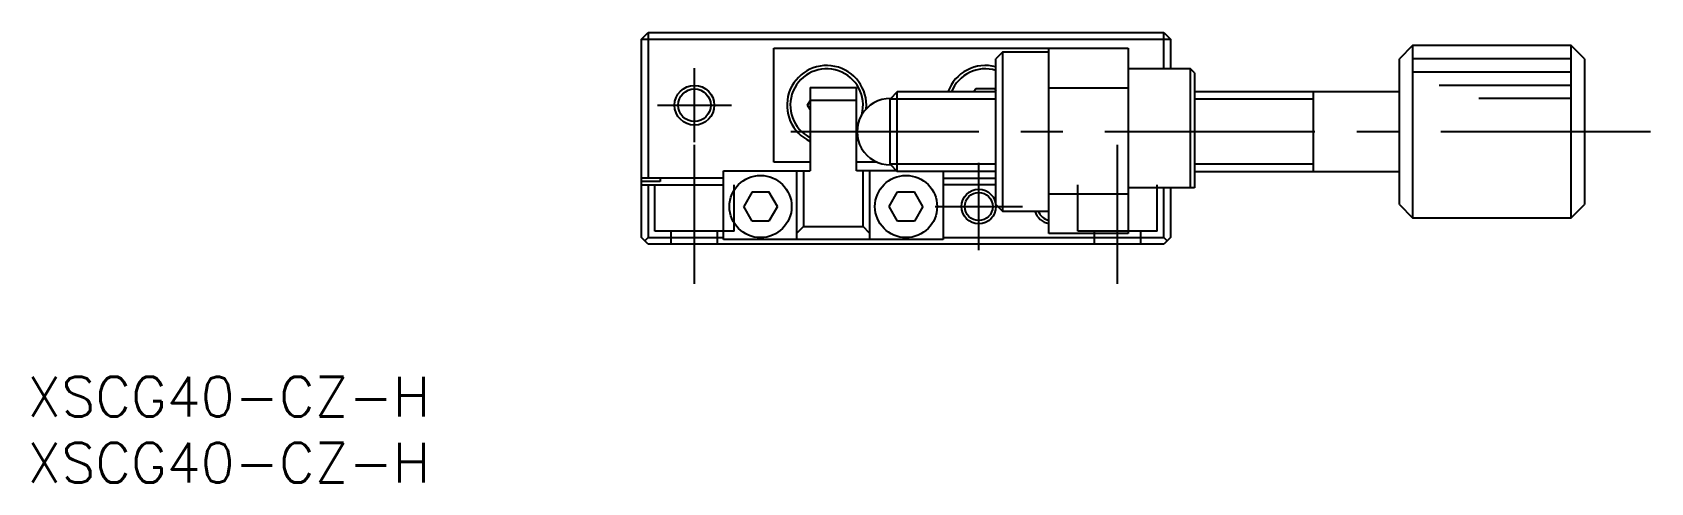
# Model space of a CAD drawing. Extents: x 0 to 269, y -8 to 188.
# Drawn here: x 0.4 to 122.7, y -8 to 26 of the extents above; entities that cross this region are included whole.
import ezdxf

# ---------------------------------------------------------------- set-up
doc = ezdxf.new("R2010")
doc.units = 0
doc.header["$LTSCALE"] = 0.5
doc.linetypes.add('CENTER', pattern=[50.8, 31.75, -6.35, 6.35, -6.35])
doc.linetypes.add('DASHED', pattern=[19.05, 12.7, -6.35])
for name, color, linetype in [('MSM_CENTER', 1, 'CENTER'), ('MSM_CONTINUOUS', 7, 'CONTINUOUS'), ('MSM_DASHED', 4, 'DASHED'), ('MSM_NARROW', 5, 'CONTINUOUS'), ('MSM_PART_NUMBER', 7, 'CONTINUOUS')]:
    doc.layers.add(name, color=color, linetype=linetype)
doc.styles.get("Standard").update_dxf_attribs({"font": 'txt.shx', "height": 3, "bigfont": 'bigfont.shx'})

# ---------------------------------------------------------------- blocks, each defined once
blk = doc.blocks.new('*U2')
at = {"layer": 'MSM_PART_NUMBER'}
blk.add_text('XSCG40-CZ-H', height=3, dxfattribs=at).set_placement((0, -3))
blk = doc.blocks.new('*U3')
at = {"layer": 'MSM_PART_NUMBER'}
blk.add_text('XSCG40-CZ-H', height=3, dxfattribs=at).set_placement((0, -8))

msp = doc.modelspace()

# ---------------------------------------------------------------- linework, layer by layer
at = {"layer": 'MSM_CENTER'}
for p, q in [((50.444929, 17.7), (50.444929, 23.3)), ((47.644929, 20.5), (53.244929, 20.5)), ((122.744929, 18.5), (57.744929, 18.5)), ((50.444929, 7), (50.444929, 17.5)), ((82.444929, 7), (82.444929, 17.5)), ((71.944929, 9.55), (71.944929, 16.15)), ((68.644929, 12.85), (75.244929, 12.85))]:
    msp.add_line(p, q, dxfattribs=at)
at = {"layer": 'MSM_CONTINUOUS'}
for p, q in [((46.444929, 25.5), (46.944929, 26)), ((46.944929, 26), (46.944929, 15)), ((46.944929, 26), (85.944929, 26)), ((85.944929, 23.25), (85.944929, 26)), ((85.944929, 26), (86.444929, 25.5)), ((46.444929, 25.5), (86.444929, 25.5)), ((46.444929, 10.5), (46.444929, 25.5)), ((56.444929, 16.2), (56.444929, 24.8)), ((56.444929, 24.8), (83.244929, 24.8)), ((73.744929, 24.5), (73.244929, 24)), ((73.744929, 24.5), (73.744929, 12.5)), ((77.244929, 24.5), (73.744929, 24.5)), ((77.244929, 10.8), (77.244929, 24.8)), ((83.244929, 24.8), (83.244929, 10.8)), ((86.444929, 25.5), (86.444929, 23.25)), ((104.744929, 25), (103.744929, 24)), ((104.744929, 25), (104.744929, 12)), ((116.744929, 25), (104.744929, 25)), ((116.744929, 12), (116.744929, 25)), ((117.744929, 24), (116.744929, 25)), ((73.244929, 13), (73.244929, 24)), ((87.944929, 23.25), (83.244929, 23.25)), ((87.944929, 14.25), (87.944929, 23.25)), ((88.244929, 22.95), (87.944929, 23.25)), ((103.744929, 13), (103.744929, 24)), ((117.744929, 24), (117.744929, 13)), ((88.244929, 22.95), (88.244929, 14.25)), ((59.001554, 20.5), (59.194929, 20.834936)), ((59.194929, 21.85), (59.194929, 15.55)), ((59.194929, 21.85), (62.694929, 21.85)), ((62.694929, 20.85), (59.194929, 20.85)), ((62.694929, 15.55), (62.694929, 21.85)), ((65.786429, 21.5), (65.244929, 20.9585)), ((65.244929, 16.0415), (65.244929, 20.9585)), ((65.786429, 15.5), (65.786429, 21.5)), ((73.244929, 21.5), (65.786429, 21.5)), ((71.723242, 21.75), (71.578904, 21.5)), ((73.166617, 21.75), (71.723242, 21.75)), ((73.166617, 21.75), (73.244929, 21.614359)), ((83.244929, 21.8), (77.244929, 21.8)), ((103.744929, 21.5), (88.244929, 21.5)), ((97.244929, 15.499995), (97.244929, 21.500005)), ((59.194929, 20.165064), (59.001554, 20.5)), ((59.194929, 16.2), (56.444929, 16.2)), ((64.265134, 16.2), (62.694929, 16.2)), ((65.244929, 16.0415), (65.786429, 15.5)), ((52.644929, 15), (46.444929, 15)), ((47.844929, 14.75), (46.444929, 14.75)), ((47.844929, 15), (47.844929, 14.75)), ((52.644929, 10.35), (52.644929, 15.55)), ((52.644929, 15.55), (59.194929, 15.55)), ((58.194929, 10.35), (58.194929, 15.55)), ((58.694929, 15.55), (58.694929, 11.35)), ((65.736429, 15.55), (62.694929, 15.55)), ((63.194929, 11.35), (63.194929, 15.55)), ((63.694929, 15.55), (63.694929, 10.35)), ((73.244929, 15.5), (65.786429, 15.5)), ((69.244929, 15.5), (69.244929, 10.35)), ((69.244929, 15), (73.244929, 15)), ((88.244929, 15.5), (103.744929, 15.5)), ((46.444929, 14.5), (52.644929, 14.5)), ((46.944929, 14.5), (46.944929, 10.5)), ((54.809844, 13.95), (54.174759, 12.85)), ((54.809844, 13.95), (56.080015, 13.95)), ((56.7151, 12.85), (56.080015, 13.95)), ((65.174759, 12.85), (65.809844, 13.95)), ((65.809844, 13.95), (67.080015, 13.95)), ((67.7151, 12.85), (67.080015, 13.95)), ((73.244929, 14.5), (69.244929, 14.5)), ((77.244929, 13.8), (83.244929, 13.8)), ((88.244929, 14.25), (83.244929, 14.25)), ((85.944929, 10.5), (85.944929, 14.25)), ((86.444929, 14.25), (86.444929, 10.5)), ((54.809844, 11.75), (54.174759, 12.85)), ((56.7151, 12.85), (56.080015, 11.75)), ((65.809844, 11.75), (65.174759, 12.85)), ((67.7151, 12.85), (67.080015, 11.75)), ((73.244929, 13), (73.744929, 12.5)), ((73.744929, 12.5), (77.244929, 12.5)), ((103.744929, 13), (104.744929, 12)), ((116.744929, 12), (117.744929, 13)), ((56.080015, 11.75), (54.809844, 11.75)), ((58.694929, 11.35), (58.194929, 10.85)), ((58.694929, 11.35), (63.194929, 11.35)), ((63.694929, 10.85), (63.194929, 11.35)), ((67.080015, 11.75), (65.809844, 11.75)), ((104.744929, 12), (116.744929, 12)), ((46.944929, 10), (46.444929, 10.5)), ((46.944929, 10.5), (46.694929, 10.25)), ((46.944929, 10.5), (52.644929, 10.5)), ((85.944929, 10), (46.944929, 10)), ((69.244929, 10.35), (52.644929, 10.35)), ((69.244929, 10.5), (85.944929, 10.5)), ((83.244929, 10.8), (77.244929, 10.8)), ((86.194929, 10.25), (85.944929, 10.5)), ((86.444929, 10.5), (85.944929, 10))]:
    msp.add_line(p, q, dxfattribs=at)
for centre, radius in [((50.444929, 20.5), 1.2295), ((55.444929, 12.85), 2.35), ((66.444929, 12.85), 2.35), ((71.944929, 12.85), 1.0565)]:
    msp.add_circle(centre, radius, dxfattribs=at)
for centre, radius, start, end in [((60.444929, 20.5), 3, 354.671098, 245.37568988), ((60.444929, 20.5), 2.75, 344.92334, 242.964308), ((72.444929, 20.5), 3, 74.53399, 160.52879403), ((72.444929, 20.5), 2.75, 73.08761, 158.676314), ((65.244929, 18.5), 2.5, 89.05661378, 270.94338622), ((60.444929, 20.5), 2.75, 324.903199, 329.83693), ((60.444929, 20.5), 3, 318.590378, 320.089172), ((77.444929, 12.85), 1.0565, 199.34663874, 259.08781288)]:
    msp.add_arc(centre, radius, start, end, dxfattribs=at)
at = {"layer": 'MSM_DASHED'}
for p, q in [((47.444929, 11), (47.444929, 14.5)), ((53.444929, 11), (53.444929, 14.5)), ((79.444929, 11), (79.444929, 14.5)), ((85.444929, 11), (85.444929, 14.5)), ((53.444929, 11), (47.444929, 11)), ((48.694929, 10), (48.694929, 11)), ((52.194929, 10), (52.194929, 11)), ((85.444929, 11), (79.444929, 11)), ((80.694929, 10), (80.694929, 11)), ((84.194929, 10), (84.194929, 11))]:
    msp.add_line(p, q, dxfattribs=at)
at = {"layer": 'MSM_NARROW'}
for p, q in [((116.744929, 24), (104.744929, 24)), ((116.744929, 23), (104.744929, 23)), ((73.244929, 20.9585), (65.244929, 20.9585)), ((97.244929, 20.9585), (88.244929, 20.9585)), ((116.744929, 22), (106.744929, 22)), ((116.744929, 21), (109.744929, 21)), ((73.244929, 16.0415), (65.244929, 16.0415)), ((97.244929, 16.0415), (88.244929, 16.0415))]:
    msp.add_line(p, q, dxfattribs=at)
for centre, radius in [((50.444929, 20.5), 1.5), ((71.944929, 12.85), 1.3)]:
    msp.add_circle(centre, radius, dxfattribs=at)
msp.add_arc((77.444929, 12.85), 1.3, 195.61849828, 261.1501169, dxfattribs=at)

# ---------------------------------------------------------------- block references
at = {"layer": 'MSM_CONTINUOUS'}
for name in ['*U2', '*U3']:
    msp.add_blockref(name, (0, 0), dxfattribs=at)

doc.saveas('drawing.dxf')
